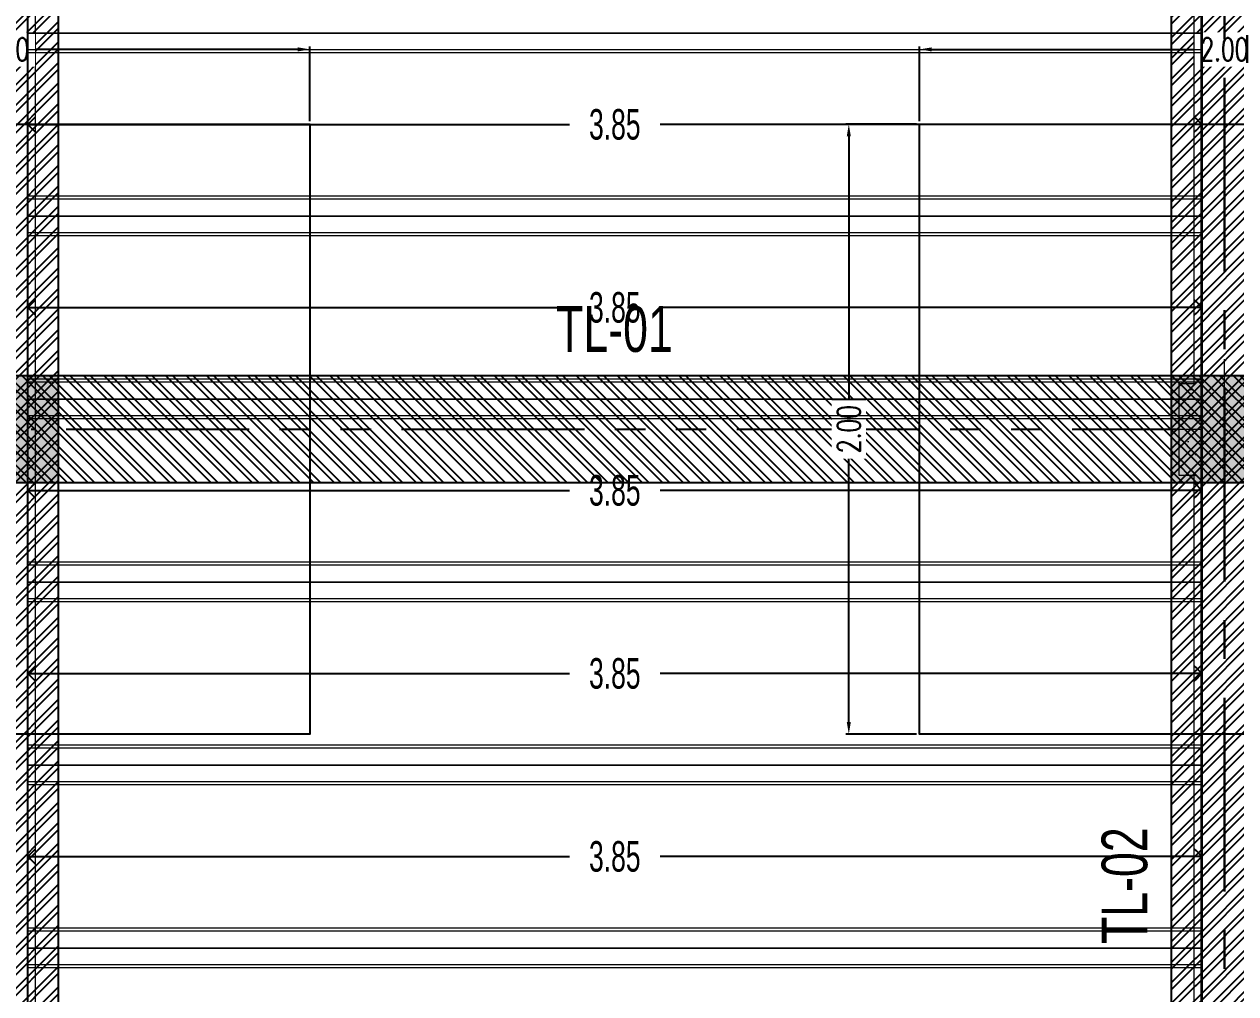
# Model space of a CAD drawing. Header units: millimetres. Extents: x 2248 to 2332, y 0 to 1240.
# Drawn here: x 2261.782 to 2265.757, y 1184.81 to 1187.988 of the extents above; entities that cross this region are included whole.
import ezdxf
from ezdxf.enums import TextEntityAlignment as Align

# ---------------------------------------------------------------- set-up
doc = ezdxf.new("R2010")
doc.units = ezdxf.units.MM
doc.set_wipeout_variables(frame=1)
for name, pattern in [('CENTERX2', [101.6, 63.5, -12.7, 12.7, -12.7]), ('CONTINUA', [0]), ('Xref_Arq. PB$0$Wipeout_Contour', [1, 0, -1]), ('Xref_Cimentación$0$HIDDEN', [0.375, 0.25, -0.125]), ('Xref_Cimentación$0$Xr-Muroscontencion$0$HIDDEN', [0.375, 0.25, -0.125]), ('Xref_Ejes$0$ACAD_ISO05W100', [33, 24, -3, 0, -3, 0, -3])]:
    doc.linetypes.add(name, pattern=pattern)
doc.layers.get('Defpoints').update_dxf_attribs({"color": 8})
for name, color, linetype, lineweight in [('02-MAKROS', 202, 'Continuous', 0), ('02-MAKROS COMP', 212, 'Continuous', 0), ('02-MAKROS-COTAS', 1, 'Continuous', 0), ('e-cadena', 6, 'CENTERX2', 30), ('SECC. NERVADURA', 7, 'Continuous', 20), ('Xref_Arq. PB$0$Estructura - Muros_Pluma_Nº__1', 7, 'Continuous', 13), ('Xref_Arq. PB$0$Estructura - Vigas y Pilares_Pluma_Nº__20', 1, 'Continuous', 0), ('Xref_Arq. PB$0$Estructura - Vigas y Pilares_Pluma_Nº__28', 7, 'Continuous', 18)]:
    doc.layers.add(name, color=color, linetype=linetype, lineweight=lineweight)
for name, color, linetype in [('Xref_Arq. PB$0$Estructura - Muros', 7, 'Continuous'), ('Xref_Arq. PB$0$Estructura - Vigas y Pilares', 7, 'Continuous'), ('Xref_Cimentación$0$00-ZA', 2, 'Continuous'), ('Xref_Cimentación$0$Cerramiento', 11, 'Continuous'), ('Xref_Cimentación$0$VIGA', 3, 'Continuous'), ('Xref_Cimentación$0$Xref_Pedestales$0$COLUM. PB', 140, 'Continuous'), ('Xref_Ejes$0$00-EJES', 1, 'Xref_Ejes$0$ACAD_ISO05W100')]:
    doc.layers.add(name, color=color, linetype=linetype)
doc.layers.add('Xref_Arq. PB$0$Estructura - Vigas y Pilares_Pluma_Nº__170', color=7, linetype='Continuous', lineweight=13, true_color=0x9f9f00)
doc.styles.add('DIM2', font='archtitl.shx', dxfattribs={"width": 0.65})
doc.styles.add('Xref_Cimentación$0$ARIAL', font='arial.ttf', dxfattribs={"height": 2})
doc.styles.add('Xref_Cimentación$0$ROMANS', font='romans.shx', dxfattribs={"width": 0.75})
doc.styles.add('Xref_Cimentación$0$Xr-Muroscontencion$0$Romans', font='romans.shx', dxfattribs={"width": 0.7})
doc.dimstyles.new('Copy of DIM-GRAL', dxfattribs={"dimscale": 0, "dimtxt": 0.1, "dimasz": 0.05, "dimexe": 0.1, "dimexo": 0.1, "dimgap": 0.05, "dimtad": 0, "dimzin": 0, "dimdsep": 46, "dimtxsty": 'DIM2', "dimblk": 'OPEN90', "dimcen": 0.1, "dimclrd": 1, "dimclre": 8, "dimclrt": 6, "dimadec": 0, "dimazin": 0, "dimtfac": 1, "dimtmove": 0, "dimatfit": 1, "dimldrblk": 'OPEN90', "dimfxl": 1, "dimtolj": 1, "dimtzin": 0, "dimarcsym": 0})
doc.dimstyles.new('Xref_Cimentación$0$Xr-Muroscontencion$0$D20', dxfattribs={"dimtxt": 0.05, "dimasz": 0.04, "dimexe": 0.01, "dimexo": 0.01, "dimgap": 0.01, "dimtad": 0, "dimdec": 3, "dimzin": 1, "dimdsep": 46, "dimtxsty": 'Xref_Cimentación$0$Xr-Muroscontencion$0$Romans', "dimcen": 2.5, "dimclrd": 1, "dimclre": 8, "dimclrt": 7, "dimadec": 0, "dimazin": 0, "dimtfac": 1, "dimtdec": 3, "dimtmove": 1, "dimatfit": 1, "dimfxl": 1, "dimtfill": 1, "dimarcsym": 0})
pattern_1 = [(0, (0, 0), (0, 0.623538), [0.06, -0.3]), (0, (0.18, 0.3118), (0, 0.623538), [0.06, -0.3]), (60, (0, 0), (-0.54, 0.31177), [0.06, -0.3]), (60, (0.36, 0), (-0.54, 0.31177), [0.06, -0.3]), (120, (0.06, 0), (0.54, 0.31177), [0.06, -0.3]), (120, (0.42, 0), (0.54, 0.31177), [0.06, -0.3]), (0, (0, 0.06), (0, 0.12), [0, -0.12, 0, -0.18]), (45, (0.06, 0.06), (-0.0848528, 0.0848528), [0, -0.09, 0, -0.15])]

# ---------------------------------------------------------------- blocks, each defined once
blk = doc.blocks.new('Xref_Ejes')
at = {"layer": 'Xref_Ejes$0$00-EJES', "ltscale": 0.025}
for p, q in [((12, -8.9568), (12, 12.9873)), ((-4.9997, 6), (24.997, 6))]:
    blk.add_line(p, q, dxfattribs=at)
blk = doc.blocks.new('Xref_Arq. PB$0$Muro_18', base_point=(1.2519, 17.9223))
at = {"color": 254, "linetype": 'Xref_Arq. PB$0$Wipeout_Contour', "lineweight": 0, "ltscale": 61.650485}
blk.add_wipeout([(1.4519, 17.9223), (1.2519, 17.9223), (1.2519, 12.7788), (1.4519, 12.7789)], dxfattribs=at).dxf.layer = 'Xref_Arq. PB$0$Estructura - Muros'
at = {"layer": 'Xref_Arq. PB$0$Estructura - Muros_Pluma_Nº__1', "linetype": 'Continuous', "flags": 128}
for points in [[(1.2454, 17.9223), (1.2454, 15.1619)], [(1.2454, 14.9619), (1.2454, 12.7788)]]:
    blk.add_lwpolyline(points, dxfattribs=at)
blk = doc.blocks.new('Xref_Arq. PB$0$Muro_20', base_point=(-2.7697, 17.9223))
at = {"color": 254, "linetype": 'Xref_Arq. PB$0$Wipeout_Contour', "lineweight": 0, "ltscale": 58.19493}
blk.add_wipeout([(-2.7697, 17.9223), (-2.7697, 10.5762), (-2.5697, 10.5762), (-2.5697, 17.9223)], dxfattribs=at).dxf.layer = 'Xref_Arq. PB$0$Estructura - Muros'
at = {"layer": 'Xref_Arq. PB$0$Estructura - Muros_Pluma_Nº__1', "linetype": 'Continuous', "flags": 128}
for points in [[(-2.5546, 15.1619), (-2.5546, 17.9223)], [(-2.5546, 10.5762), (-2.5546, 15.1619)]]:
    blk.add_lwpolyline(points, dxfattribs=at)
blk = doc.blocks.new('Xref_Arq. PB$0$Pilar_12', base_point=(1.3454, 15.0127))
at = {"layer": 'Xref_Arq. PB$0$Estructura - Vigas y Pilares_Pluma_Nº__20', "linetype": 'Continuous'}
for p, q in [((1.3454, 15.0927), (1.3454, 15.2427)), ((1.3454, 14.9327), (1.3454, 14.7827))]:
    blk.add_line(p, q, dxfattribs=at)
at = {"color": 254, "linetype": 'Xref_Arq. PB$0$Wipeout_Contour', "lineweight": 0, "ltscale": 60.28122}
blk.add_wipeout([(1.1954, 15.1627), (1.1954, 14.8627), (1.2519, 14.8627), (1.2519, 15.1627)], dxfattribs=at).dxf.layer = 'Xref_Arq. PB$0$Estructura - Vigas y Pilares'
at = {"color": 254, "linetype": 'Xref_Arq. PB$0$Wipeout_Contour', "lineweight": 0, "ltscale": 60.370309}
blk.add_wipeout([(1.4519, 14.8627), (1.4954, 14.8627), (1.4954, 15.1627), (1.4519, 15.1627)], dxfattribs=at).dxf.layer = 'Xref_Arq. PB$0$Estructura - Vigas y Pilares'
at = {"layer": 'Xref_Arq. PB$0$Estructura - Vigas y Pilares_Pluma_Nº__170', "linetype": 'Continuous'}
h = blk.add_hatch(dxfattribs=at)
h.set_pattern_fill('HORMIGÓN_ARMADO', color=256, style=0, pattern_type=2)
h.set_pattern_definition(pattern_1)
h.paths.add_polyline_path([(1.1954, 15.1627), (1.1954, 14.8627), (1.2519, 14.8627), (1.2519, 15.1627)])
h = blk.add_hatch(dxfattribs=at)
h.set_pattern_fill('HORMIGÓN_ARMADO', color=256, style=0, pattern_type=2)
h.set_pattern_definition(pattern_1)
h.paths.add_polyline_path([(1.4519, 14.8627), (1.4954, 14.8627), (1.4954, 15.1627), (1.4519, 15.1627)])
at = {"layer": 'Xref_Arq. PB$0$Estructura - Vigas y Pilares_Pluma_Nº__20', "linetype": 'Continuous'}
for p, q in [((1.2654, 15.0127), (1.1154, 15.0127)), ((1.4254, 15.0127), (1.5754, 15.0127))]:
    blk.add_line(p, q, dxfattribs=at)
at = {"layer": 'Xref_Arq. PB$0$Estructura - Vigas y Pilares_Pluma_Nº__28', "linetype": 'Continuous'}
for p, q in [((1.1954, 15.1627), (1.1954, 14.8627)), ((1.2519, 15.1627), (1.1954, 15.1627)), ((1.4954, 15.1627), (1.4519, 15.1627)), ((1.4954, 14.8627), (1.4954, 15.1627)), ((1.1954, 14.8627), (1.2519, 14.8627)), ((1.4519, 14.8627), (1.4954, 14.8627))]:
    blk.add_line(p, q, dxfattribs=at)
blk = doc.blocks.new('Xref_Arq. PB')
at = {"layer": 'Xref_Arq. PB$0$Estructura - Muros'}
for name, p in [('Xref_Arq. PB$0$Muro_20', (7.8849, 8.9084)), ('Xref_Arq. PB$0$Muro_18', (11.9066, 8.9084))]:
    blk.add_blockref(name, p, dxfattribs=at)
at = {"layer": 'Xref_Arq. PB$0$Estructura - Vigas y Pilares'}
blk.add_blockref('Xref_Arq. PB$0$Pilar_12', (12, 5.9987), dxfattribs=at)
blk = doc.blocks.new('*U115')
at = {"ltscale": 0.025, "true_color": 0x636466}
h = blk.add_hatch(color=251, dxfattribs=at)
h.dxf.hatch_style = 1
h.paths.add_polyline_path([(-0.125, -0.075), (0.225, -0.075), (0.225, 0.275), (-0.125, 0.275)])
at = {"color": 251, "linetype": 'ByBlock', "ltscale": 0.025, "true_color": 0x636466}
blk.add_lwpolyline([(-0.125, -0.075), (0.225, -0.075), (0.225, 0.275), (-0.125, 0.275)], close=True, dxfattribs=at)
blk = doc.blocks.new('Xref_Cimentación$0$Xref_Pedestales')
at = {"layer": 'Xref_Cimentación$0$Xref_Pedestales$0$COLUM. PB', "ltscale": 0.025}
for p in [(7.95, 5.9), (11.95, 5.9)]:
    blk.add_blockref('*U115', p, dxfattribs=at)
blk = doc.blocks.new('*U116')
at = {"layer": 'Xref_Cimentación$0$VIGA', "ltscale": 0.025, "transparency": 33554559}
h = blk.add_hatch(dxfattribs=at)
h.set_pattern_fill('ANSI32', color=250, scale=0.005, angle=-90)
h.set_pattern_definition([(315, (14.226727, 0.2), (0.03367596, 0.03367596), []), (315, (14.226727, 0.17755), (0.03367596, 0.03367596), [])])
h.paths.add_polyline_path([(15.9967, 0.275), (-0.35, 0.275), (-0.35, -0.075), (15.9967, -0.075)])
at = {"layer": 'Xref_Cimentación$0$VIGA', "ltscale": 0.025}
for p, q in [((15.9967, 0.275), (-0.35, 0.275)), ((-0.35, -0.075), (15.9967, -0.075))]:
    blk.add_line(p, q, dxfattribs=at)
at = {"layer": 'Defpoints', "color": 30, "ltscale": 0.025, "style": 'Xref_Cimentación$0$ROMANS', "width": 0.7, "flags": 2}
blk.add_attdef('ANCHO', text='', height=0.03, rotation=270, dxfattribs=at).set_placement((15.5707, 0.2), align=Align.MIDDLE_CENTER)
blk.add_attdef('LONGITUD', text='', height=0.05, dxfattribs=at).set_placement((0.225, 0.2), align=Align.MIDDLE_CENTER)
at = {"layer": 'Xref_Cimentación$0$VIGA', "ltscale": 0.025, "style": 'Xref_Cimentación$0$ARIAL', "width": 0.7, "flags": 8}
blk.add_attdef('V-00', text='', height=0.15, dxfattribs=at).set_placement((5.8238, 0.428), align=Align.MIDDLE_CENTER)
at = {"color": 8, "linetype": 'Xref_Cimentación$0$HIDDEN'}
blk.add_wipeout([(5.5875, 0.5025), (5.6, 0.515), (6.05, 0.515), (6.0625, 0.5025), (6.0625, 0.3525), (6.05, 0.34), (5.6, 0.34), (5.5875, 0.3525)], dxfattribs=at).dxf.layer = 'Defpoints'
blk = doc.blocks.new('*U118')
at = {"layer": 'Xref_Cimentación$0$VIGA', "ltscale": 0.025, "transparency": 33554559}
h = blk.add_hatch(dxfattribs=at)
h.set_pattern_fill('ANSI32', color=250, scale=0.005, angle=-90)
h.set_pattern_definition([(315, (7.2384, 0.2), (0.03367596, 0.03367596), []), (315, (7.2384, 0.17755), (0.03367596, 0.03367596), [])])
h.paths.add_polyline_path([(9.0084, 0.275), (-0.35, 0.275), (-0.35, -0.075), (9.0084, -0.075)])
at = {"layer": 'Xref_Cimentación$0$VIGA', "ltscale": 0.025}
for p, q in [((9.0084, 0.275), (-0.35, 0.275)), ((-0.35, -0.075), (9.0084, -0.075))]:
    blk.add_line(p, q, dxfattribs=at)
at = {"layer": 'Defpoints', "color": 30, "ltscale": 0.025, "style": 'Xref_Cimentación$0$ROMANS', "width": 0.7, "flags": 2}
blk.add_attdef('ANCHO', text='', height=0.03, rotation=270, dxfattribs=at).set_placement((8.5823, 0.2), align=Align.MIDDLE_CENTER)
blk.add_attdef('LONGITUD', text='', height=0.05, dxfattribs=at).set_placement((0.225, 0.2), align=Align.MIDDLE_CENTER)
at = {"layer": 'Xref_Cimentación$0$VIGA', "ltscale": 0.025, "style": 'Xref_Cimentación$0$ARIAL', "width": 0.7, "flags": 8}
blk.add_attdef('V-00', text='', height=0.15, dxfattribs=at).set_placement((4.328, 0.428), align=Align.MIDDLE_CENTER)
at = {"color": 8, "linetype": 'Xref_Cimentación$0$HIDDEN'}
blk.add_wipeout([(4.0917, 0.5025), (4.1042, 0.515), (4.5542, 0.515), (4.5667, 0.5025), (4.5667, 0.3525), (4.5542, 0.34), (4.1042, 0.34), (4.0917, 0.3525)], dxfattribs=at).dxf.layer = 'Defpoints'
blk = doc.blocks.new('*D146')
at = {"layer": 'Defpoints', "color": 0, "transparency": 16777216}
for p in [(9, 7.2448), (7, 7), (9, 7)]:
    blk.add_point(p, dxfattribs=at)
at = {"layer": 'Xref_Cimentación$0$00-ZA', "color": 8, "linetype": 'Xref_Cimentación$0$Xr-Muroscontencion$0$HIDDEN', "lineweight": -2, "transparency": 16777216}
for p, q in [((7, 7.01), (7, 7.2548)), ((9, 7.01), (9, 7.2548))]:
    blk.add_line(p, q, dxfattribs=at)
at = {"layer": 'Xref_Cimentación$0$00-ZA', "color": 1, "lineweight": -2, "transparency": 16777216}
for p, q in [((7.04, 7.2448), (7.91, 7.2448)), ((8.96, 7.2448), (8.09, 7.2448))]:
    blk.add_line(p, q, dxfattribs=at)
at = {"layer": 'Xref_Cimentación$0$00-ZA', "color": 1, "transparency": 16777216}
for points in [[(7.04, 7.2515), (7.04, 7.2381), (7, 7.2448)], [(8.96, 7.2515), (8.96, 7.2381), (9, 7.2448)]]:
    blk.add_solid(points, dxfattribs=at)
at = {"layer": 'Xref_Cimentación$0$00-ZA', "color": 7, "transparency": 16777216, "insert": (8, 7.2448), "char_height": 0.075, "attachment_point": 5, "style": 'Xref_Cimentación$0$Xr-Muroscontencion$0$Romans', "bg_fill": 3, "box_fill_scale": 1.25, "bg_fill_color": 256, "bg_fill_true_color": 13158600, "bg_fill_transparency": 0}
blk.add_mtext('2.00', dxfattribs=at)
blk = doc.blocks.new('*D147')
at = {"layer": 'Defpoints', "color": 0, "transparency": 16777216}
for p in [(11, 7), (10.7677, 5), (11, 5)]:
    blk.add_point(p, dxfattribs=at)
at = {"layer": 'Xref_Cimentación$0$00-ZA', "color": 8, "linetype": 'Xref_Cimentación$0$Xr-Muroscontencion$0$HIDDEN', "lineweight": -2, "transparency": 16777216}
for p, q in [((10.99, 7), (10.7577, 7)), ((10.99, 5), (10.7577, 5))]:
    blk.add_line(p, q, dxfattribs=at)
at = {"layer": 'Xref_Cimentación$0$00-ZA', "color": 1, "lineweight": -2, "transparency": 16777216}
for p, q in [((10.7677, 6.96), (10.7677, 6.09)), ((10.7677, 5.04), (10.7677, 5.91))]:
    blk.add_line(p, q, dxfattribs=at)
at = {"layer": 'Xref_Cimentación$0$00-ZA', "color": 1, "transparency": 16777216}
for points in [[(10.7611, 6.96), (10.7744, 6.96), (10.7677, 7)], [(10.7611, 5.04), (10.7744, 5.04), (10.7677, 5)]]:
    blk.add_solid(points, dxfattribs=at)
at = {"layer": 'Xref_Cimentación$0$00-ZA', "color": 7, "transparency": 16777216, "insert": (10.7677, 6), "char_height": 0.075, "attachment_point": 5, "rotation": 90, "style": 'Xref_Cimentación$0$Xr-Muroscontencion$0$Romans', "bg_fill": 3, "box_fill_scale": 1.25, "bg_fill_color": 256, "bg_fill_true_color": 13158600, "bg_fill_transparency": 0}
blk.add_mtext('2.00', dxfattribs=at)
blk = doc.blocks.new('*D148')
at = {"layer": 'Defpoints', "color": 0, "transparency": 16777216}
for p in [(13, 7.2448), (11, 7), (13, 7)]:
    blk.add_point(p, dxfattribs=at)
at = {"layer": 'Xref_Cimentación$0$00-ZA', "color": 8, "linetype": 'Xref_Cimentación$0$Xr-Muroscontencion$0$HIDDEN', "lineweight": -2, "transparency": 16777216}
for p, q in [((11, 7.01), (11, 7.2548)), ((13, 7.01), (13, 7.2548))]:
    blk.add_line(p, q, dxfattribs=at)
at = {"layer": 'Xref_Cimentación$0$00-ZA', "color": 1, "lineweight": -2, "transparency": 16777216}
for p, q in [((11.04, 7.2448), (11.91, 7.2448)), ((12.96, 7.2448), (12.09, 7.2448))]:
    blk.add_line(p, q, dxfattribs=at)
at = {"layer": 'Xref_Cimentación$0$00-ZA', "color": 1, "transparency": 16777216}
for points in [[(11.04, 7.2515), (11.04, 7.2381), (11, 7.2448)], [(12.96, 7.2515), (12.96, 7.2381), (13, 7.2448)]]:
    blk.add_solid(points, dxfattribs=at)
at = {"layer": 'Xref_Cimentación$0$00-ZA', "color": 7, "transparency": 16777216, "insert": (12, 7.2448), "char_height": 0.075, "attachment_point": 5, "style": 'Xref_Cimentación$0$Xr-Muroscontencion$0$Romans', "bg_fill": 3, "box_fill_scale": 1.25, "bg_fill_color": 256, "bg_fill_true_color": 13158600, "bg_fill_transparency": 0}
blk.add_mtext('2.00', dxfattribs=at)
blk = doc.blocks.new('_Open90')
at = {"color": 0, "linetype": 'ByBlock', "lineweight": -2}
for p, q in [((0, 0), (-1, 0)), ((-0.5, 0.5), (0, 0)), ((0, 0), (-0.5, -0.5))]:
    blk.add_line(p, q, dxfattribs=at)
blk = doc.blocks.new('*D484')
at = {"layer": 'Defpoints', "color": 0, "lineweight": -2, "transparency": 16777216}
for p in [(2265.645, 1197.0001), (2265.645, 0.3991), (2261.7945, 0)]:
    blk.add_point(p, dxfattribs=at)
at = {"layer": 'SECC. NERVADURA', "color": 8, "lineweight": -2, "transparency": 16777216}
for p, q in [((2265.645, 1196.9001), (2265.645, 0.2991)), ((2261.7945, 0.1), (2261.7945, 0.4991))]:
    blk.add_line(p, q, dxfattribs=at)
at = {"layer": 'SECC. NERVADURA', "color": 1, "lineweight": -2, "transparency": 16777216}
for p, q in [((2261.8445, 0.3991), (2263.5707, 0.3991)), ((2265.595, 0.3991), (2263.8688, 0.3991))]:
    blk.add_line(p, q, dxfattribs=at)
at = {"layer": 'SECC. NERVADURA', "color": 1, "lineweight": -2, "transparency": 16777216, "xscale": 0.05, "yscale": 0.05, "zscale": 0.05, "rotation": 180}
blk.add_blockref('_Open90', (2261.7945, 0.3991), dxfattribs=at)
at = {"layer": 'SECC. NERVADURA', "color": 1, "lineweight": -2, "transparency": 16777216, "xscale": 0.05, "yscale": 0.05, "zscale": 0.05}
blk.add_blockref('_Open90', (2265.645, 0.3991), dxfattribs=at)
at = {"layer": 'SECC. NERVADURA', "color": 6, "lineweight": -2, "transparency": 16777216, "insert": (2263.7198, 0.3991), "char_height": 0.1, "attachment_point": 5, "style": 'DIM2'}
blk.add_mtext('\\A1;3.85', dxfattribs=at)
blk = doc.blocks.new('*D636')
at = {"layer": '02-MAKROS-COTAS', "color": 1, "lineweight": -2, "transparency": 16777216}
for p, q in [((2261.844, 1187.6595), (2263.5705, 1187.6595)), ((2265.595, 1187.6595), (2263.8685, 1187.6595))]:
    blk.add_line(p, q, dxfattribs=at)
at = {"layer": 'Defpoints', "color": 0, "lineweight": -2, "transparency": 16777216}
for p in [(2261.794, 1187.6595), (2265.645, 1187.6595), (2265.645, 1187.6595)]:
    blk.add_point(p, dxfattribs=at)
at = {"layer": '02-MAKROS-COTAS', "color": 1, "lineweight": -2, "transparency": 16777216, "xscale": 0.05, "yscale": 0.05, "zscale": 0.05, "rotation": 180}
blk.add_blockref('_Open90', (2261.794, 1187.6595), dxfattribs=at)
at = {"layer": '02-MAKROS-COTAS', "color": 1, "lineweight": -2, "transparency": 16777216, "xscale": 0.05, "yscale": 0.05, "zscale": 0.05}
blk.add_blockref('_Open90', (2265.645, 1187.6595), dxfattribs=at)
at = {"layer": '02-MAKROS-COTAS', "color": 6, "transparency": 16777216, "insert": (2263.7195, 1187.6595), "char_height": 0.1, "attachment_point": 5, "style": 'DIM2'}
blk.add_mtext('\\A1;3.85', dxfattribs=at)
blk = doc.blocks.new('*D637')
at = {"layer": '02-MAKROS-COTAS', "color": 1, "lineweight": -2, "transparency": 16777216}
for p, q in [((2261.844, 1187.0595), (2263.5705, 1187.0595)), ((2265.595, 1187.0595), (2263.8685, 1187.0595))]:
    blk.add_line(p, q, dxfattribs=at)
at = {"layer": 'Defpoints', "color": 0, "lineweight": -2, "transparency": 16777216}
for p in [(2261.794, 1187.0595), (2265.645, 1187.0595), (2265.645, 1187.0595)]:
    blk.add_point(p, dxfattribs=at)
at = {"layer": '02-MAKROS-COTAS', "color": 1, "lineweight": -2, "transparency": 16777216, "xscale": 0.05, "yscale": 0.05, "zscale": 0.05, "rotation": 180}
blk.add_blockref('_Open90', (2261.794, 1187.0595), dxfattribs=at)
at = {"layer": '02-MAKROS-COTAS', "color": 1, "lineweight": -2, "transparency": 16777216, "xscale": 0.05, "yscale": 0.05, "zscale": 0.05}
blk.add_blockref('_Open90', (2265.645, 1187.0595), dxfattribs=at)
at = {"layer": '02-MAKROS-COTAS', "color": 6, "transparency": 16777216, "insert": (2263.7195, 1187.0595), "char_height": 0.1, "attachment_point": 5, "style": 'DIM2'}
blk.add_mtext('\\A1;3.85', dxfattribs=at)
blk = doc.blocks.new('*D627')
at = {"layer": '02-MAKROS-COTAS', "color": 1, "lineweight": -2, "transparency": 16777216}
for p, q in [((2261.844, 1186.4595), (2263.5705, 1186.4595)), ((2265.595, 1186.4595), (2263.8685, 1186.4595))]:
    blk.add_line(p, q, dxfattribs=at)
at = {"layer": 'Defpoints', "color": 0, "lineweight": -2, "transparency": 16777216}
for p in [(2261.794, 1186.4595), (2265.645, 1186.4595), (2265.645, 1186.4595)]:
    blk.add_point(p, dxfattribs=at)
at = {"layer": '02-MAKROS-COTAS', "color": 1, "lineweight": -2, "transparency": 16777216, "xscale": 0.05, "yscale": 0.05, "zscale": 0.05, "rotation": 180}
blk.add_blockref('_Open90', (2261.794, 1186.4595), dxfattribs=at)
at = {"layer": '02-MAKROS-COTAS', "color": 1, "lineweight": -2, "transparency": 16777216, "xscale": 0.05, "yscale": 0.05, "zscale": 0.05}
blk.add_blockref('_Open90', (2265.645, 1186.4595), dxfattribs=at)
at = {"layer": '02-MAKROS-COTAS', "color": 6, "transparency": 16777216, "insert": (2263.7195, 1186.4595), "char_height": 0.1, "attachment_point": 5, "style": 'DIM2'}
blk.add_mtext('\\A1;3.85', dxfattribs=at)
blk = doc.blocks.new('*D628')
at = {"layer": '02-MAKROS-COTAS', "color": 1, "lineweight": -2, "transparency": 16777216}
for p, q in [((2261.844, 1185.8595), (2263.5705, 1185.8595)), ((2265.595, 1185.8595), (2263.8685, 1185.8595))]:
    blk.add_line(p, q, dxfattribs=at)
at = {"layer": 'Defpoints', "color": 0, "lineweight": -2, "transparency": 16777216}
for p in [(2261.794, 1185.8595), (2265.645, 1185.8595), (2265.645, 1185.8595)]:
    blk.add_point(p, dxfattribs=at)
at = {"layer": '02-MAKROS-COTAS', "color": 1, "lineweight": -2, "transparency": 16777216, "xscale": 0.05, "yscale": 0.05, "zscale": 0.05, "rotation": 180}
blk.add_blockref('_Open90', (2261.794, 1185.8595), dxfattribs=at)
at = {"layer": '02-MAKROS-COTAS', "color": 1, "lineweight": -2, "transparency": 16777216, "xscale": 0.05, "yscale": 0.05, "zscale": 0.05}
blk.add_blockref('_Open90', (2265.645, 1185.8595), dxfattribs=at)
at = {"layer": '02-MAKROS-COTAS', "color": 6, "transparency": 16777216, "insert": (2263.7195, 1185.8595), "char_height": 0.1, "attachment_point": 5, "style": 'DIM2'}
blk.add_mtext('\\A1;3.85', dxfattribs=at)
blk = doc.blocks.new('*D629')
at = {"layer": '02-MAKROS-COTAS', "color": 1, "lineweight": -2, "transparency": 16777216}
for p, q in [((2261.844, 1185.2595), (2263.5705, 1185.2595)), ((2265.595, 1185.2595), (2263.8685, 1185.2595))]:
    blk.add_line(p, q, dxfattribs=at)
at = {"layer": 'Defpoints', "color": 0, "lineweight": -2, "transparency": 16777216}
for p in [(2261.794, 1185.2595), (2265.645, 1185.2595), (2265.645, 1185.2595)]:
    blk.add_point(p, dxfattribs=at)
at = {"layer": '02-MAKROS-COTAS', "color": 1, "lineweight": -2, "transparency": 16777216, "xscale": 0.05, "yscale": 0.05, "zscale": 0.05, "rotation": 180}
blk.add_blockref('_Open90', (2261.794, 1185.2595), dxfattribs=at)
at = {"layer": '02-MAKROS-COTAS', "color": 1, "lineweight": -2, "transparency": 16777216, "xscale": 0.05, "yscale": 0.05, "zscale": 0.05}
blk.add_blockref('_Open90', (2265.645, 1185.2595), dxfattribs=at)
at = {"layer": '02-MAKROS-COTAS', "color": 6, "transparency": 16777216, "insert": (2263.7195, 1185.2595), "char_height": 0.1, "attachment_point": 5, "style": 'DIM2'}
blk.add_mtext('\\A1;3.85', dxfattribs=at)
blk = doc.blocks.new('Xref_Cimentación')
at = {"layer": 'Xref_Cimentación$0$Cerramiento'}
blk.add_blockref('Xref_Cimentación$0$Xref_Pedestales', (0, 0), dxfattribs=at)
at = {"ltscale": 0.025}
ref = blk.add_blockref('*U116', (4.175, 5.9), dxfattribs=at)
ref.add_attrib('V-00', 'TL-01', dxfattribs={"layer": 'Xref_Cimentación$0$VIGA', "ltscale": 0.025, "height": 0.15, "style": 'Xref_Cimentación$0$ARIAL', "width": 0.7}).set_placement((9.9988, 6.3281), align=Align.MIDDLE_CENTER)
at = {"ltscale": 0.025, "rotation": 90}
blk.add_blockref('*U118', (8.1, 0.175), dxfattribs=at)
at = {"ltscale": 0.025}
ref = blk.add_blockref('*U118', (12.1, 0.175), dxfattribs=dict(at, rotation=90))
ref.add_attrib('V-00', 'TL-02', dxfattribs={"layer": 'Xref_Cimentación$0$VIGA', "ltscale": 0.025, "height": 0.15, "rotation": 90, "style": 'Xref_Cimentación$0$ARIAL', "width": 0.7}).set_placement((11.672, 4.503), align=Align.MIDDLE_CENTER)
at = {"layer": 'Xref_Cimentación$0$00-ZA'}
for points in [[(7, 7), (9, 7), (9, 5), (7, 5)], [(11, 7), (13, 7), (13, 5), (11, 5)]]:
    blk.add_lwpolyline(points, close=True, dxfattribs=at)
dim = blk.add_linear_dim(base=(9, 7.2448), p1=(7, 7), p2=(9, 7), dimstyle='Xref_Cimentación$0$Xr-Muroscontencion$0$D20', override={"dimtxt": 0.075, "dimdec": 2}, dxfattribs=at)
dim.commit()
dim.dimension.update_dxf_attribs({"geometry": '*D146', "text_midpoint": (8, 7.2448)})
dim = blk.add_linear_dim(base=(10.7677, 5), p1=(11, 7), p2=(11, 5), angle=90, dimstyle='Xref_Cimentación$0$Xr-Muroscontencion$0$D20', override={"dimtxt": 0.075, "dimdec": 2}, dxfattribs=at)
dim.commit()
dim.dimension.update_dxf_attribs({"geometry": '*D147', "text_midpoint": (10.7677, 6)})
dim = blk.add_linear_dim(base=(13, 7.2448), p1=(11, 7), p2=(13, 7), dimstyle='Xref_Cimentación$0$Xr-Muroscontencion$0$D20', override={"dimtxt": 0.075, "dimdec": 2}, dxfattribs=at)
dim.commit()
dim.dimension.update_dxf_attribs({"geometry": '*D148', "text_midpoint": (12, 7.2448)})

msp = doc.modelspace()

# ---------------------------------------------------------------- block references
msp.add_blockref('Xref_Ejes', (2253.7195, 1180.6611))

# ---------------------------------------------------------------- next in the draw order: block references
msp.add_blockref('Xref_Arq. PB', (2253.7195, 1180.6611))

# ---------------------------------------------------------------- next in the draw order: block references
msp.add_blockref('Xref_Cimentación', (2253.7195, 1180.6611))

# ---------------------------------------------------------------- next in the draw order: linework, layer by layer
at = {"layer": '02-MAKROS', "color": 102}
for points in [[(2265.645, 1187.9595), (2265.645, 1188.5595), (2261.794, 1188.5595), (2261.794, 1187.9595)], [(2265.645, 1187.3595), (2265.645, 1187.9595), (2261.794, 1187.9595), (2261.794, 1187.3595)], [(2265.645, 1186.7595), (2265.645, 1187.3595), (2261.794, 1187.3595), (2261.794, 1186.7595)], [(2265.645, 1186.1595), (2265.645, 1186.7595), (2261.794, 1186.7595), (2261.794, 1186.1595)], [(2265.645, 1185.5595), (2265.645, 1186.1595), (2261.794, 1186.1595), (2261.794, 1185.5595)], [(2265.645, 1184.9595), (2265.645, 1185.5595), (2261.794, 1185.5595), (2261.794, 1184.9595)], [(2265.645, 1184.3595), (2265.645, 1184.9595), (2261.794, 1184.9595), (2261.794, 1184.3595)]]:
    msp.add_lwpolyline(points, close=True, dxfattribs=at)
at = {"layer": '02-MAKROS COMP', "color": 122}
for p, q in [((2265.645, 1187.9045), (2261.794, 1187.9045)), ((2265.645, 1187.8945), (2261.794, 1187.8945)), ((2265.645, 1187.4245), (2261.794, 1187.4245)), ((2265.645, 1187.4145), (2261.794, 1187.4145)), ((2265.645, 1187.3045), (2261.794, 1187.3045)), ((2265.645, 1187.2945), (2261.794, 1187.2945)), ((2265.645, 1186.8245), (2261.794, 1186.8245)), ((2265.645, 1186.8145), (2261.794, 1186.8145)), ((2265.645, 1186.7045), (2261.794, 1186.7045)), ((2265.645, 1186.6945), (2261.794, 1186.6945)), ((2265.645, 1186.2245), (2261.794, 1186.2245)), ((2265.645, 1186.2145), (2261.794, 1186.2145)), ((2265.645, 1186.1045), (2261.794, 1186.1045)), ((2265.645, 1186.0945), (2261.794, 1186.0945)), ((2265.645, 1185.6245), (2261.794, 1185.6245)), ((2265.645, 1185.6145), (2261.794, 1185.6145)), ((2265.645, 1185.5045), (2261.794, 1185.5045)), ((2265.645, 1185.4945), (2261.794, 1185.4945)), ((2265.645, 1185.0245), (2261.794, 1185.0245)), ((2265.645, 1185.0145), (2261.794, 1185.0145)), ((2265.645, 1184.9045), (2261.794, 1184.9045)), ((2265.645, 1184.8945), (2261.794, 1184.8945))]:
    msp.add_line(p, q, dxfattribs=at)
at = {"layer": 'e-cadena', "lineweight": 30, "ltscale": 0.01}
msp.add_line((2265.7195, 1189.8445), (2265.7195, 1180.4861), dxfattribs=at)
at = {"layer": 'e-cadena', "linetype": 'CONTINUA', "lineweight": -3, "ltscale": 0.01}
msp.add_lwpolyline([(2261.644, 1180.4861), (2261.794, 1180.4861), (2261.794, 1189.8445), (2261.644, 1189.8445)], close=True, dxfattribs=at)
at = {"layer": 'e-cadena', "linetype": 'CONTINUA', "lineweight": 30, "ltscale": 0.01}
msp.add_lwpolyline([(2265.644, 1180.4861), (2265.794, 1180.4861), (2265.794, 1189.8445), (2265.644, 1189.8445)], close=True, dxfattribs=at)
at = {"layer": 'SECC. NERVADURA', "lineweight": -2}
msp.add_lwpolyline([(2261.644, 1183.8445), (2261.794, 1183.8445), (2261.794, 1189.8445), (2261.644, 1189.8445)], close=True, dxfattribs=at)

# ---------------------------------------------------------------- next in the draw order: dimensions: what is measured, and where the dimension line sits
at = {"layer": '02-MAKROS-COTAS'}
for base, p1, p2, picture, middle in [((2265.645, 1187.6595), (2261.794, 1187.6595), (2265.645, 1187.6595), '*D636', (2263.7195, 1187.6595)), ((2265.645, 1187.0595), (2261.794, 1187.0595), (2265.645, 1187.0595), '*D637', (2263.7195, 1187.0595)), ((2265.645, 1186.4595), (2261.794, 1186.4595), (2265.645, 1186.4595), '*D627', (2263.7195, 1186.4595)), ((2265.645, 1185.8595), (2261.794, 1185.8595), (2265.645, 1185.8595), '*D628', (2263.7195, 1185.8595)), ((2265.645, 1185.2595), (2261.794, 1185.2595), (2265.645, 1185.2595), '*D629', (2263.7195, 1185.2595))]:
    dim = msp.add_linear_dim(base=base, p1=p1, p2=p2, angle=180, dimstyle='Copy of DIM-GRAL', override={"dimscale": 1}, dxfattribs=at)
    dim.commit()
    dim.dimension.update_dxf_attribs({"geometry": picture, "text_midpoint": middle})
at = {"layer": 'SECC. NERVADURA', "lineweight": -2}
dim = msp.add_linear_dim(base=(2265.645, 0.3991), p1=(2261.7945, 0), p2=(2265.645, 1197.0001), dimstyle='Copy of DIM-GRAL', override={"dimscale": 1}, dxfattribs=at)
dim.commit()
dim.dimension.update_dxf_attribs({"geometry": '*D484', "text_midpoint": (2263.7198, 0.3991)})

doc.saveas('drawing.dxf')
